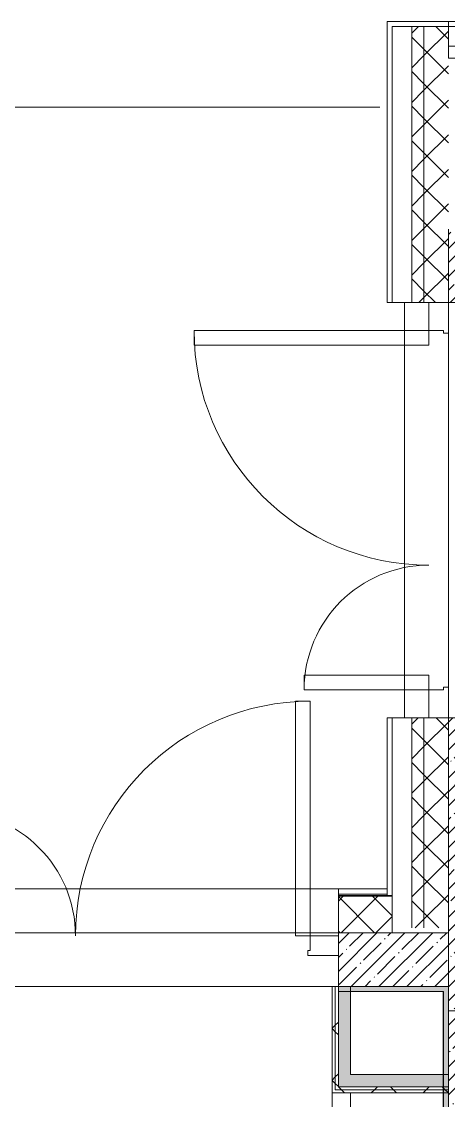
# Model space of a CAD drawing. Header units: millimetres. Extents: x 35881 to 234190, y -8553 to 29063.
# Drawn here: x 40415 to 42160, y 22934 to 27350 of the extents above; entities that cross this region are included whole.
import ezdxf

# ---------------------------------------------------------------- set-up
doc = ezdxf.new("R2010")
doc.units = ezdxf.units.MM
doc.linetypes.add('Осевая', pattern=[3175, 635, -476.25, 1587.5, -476.25])
for name, color, linetype, lineweight in [('A-DOOR', 7, 'Continuous', 9), ('A-DOOR-1', 7, 'Continuous', 13), ('A-DOOR-FRAM', 7, 'Continuous', 13), ('A-WALL', 7, 'Continuous', 9), ('I-WALL', 7, 'Continuous', 9), ('S-COLS', 7, 'Continuous', 9), ('S-STRS-MBND', 7, 'Continuous', 9), ('Оси-2', 7, 'Осевая', 9)]:
    doc.layers.add(name, color=color, linetype=linetype, lineweight=lineweight)
doc.layers.add('A-WALL-1', color=7, linetype='Continuous', lineweight=9, true_color=0x3c3c3c)
doc.layers.add('A-WALL-FNSH-1', color=7, linetype='Continuous', lineweight=9, true_color=0x3c3c3c)
pattern_1 = [(45, (0, 0), (-70.71068, 70.71068), []), (135, (0, 0), (-70.71068, -70.71068), [])]
pattern_2 = [(45, (0, 0), (-57.02463, 57.02463), []), (45, (57.025, 0), (-57.02463, 57.02463), [100.806, -20.161, 3.353, -16.808])]
pattern_3 = [(0, (0, 0), (121.92, 30.48), [10.058, -81.382, 10.058, -81.382, -487.68]), (0, (0, 0), (121.92, 30.48), [-182.88, 10.058, -172.822, 10.058, -81.382, -213.36]), (0, (0, 0), (121.92, 30.48), [-457.2, 10.058, -50.902, 10.058, -142.342]), (120, (45.72, 15.24), (-87.356454, 90.345817), [10.058, -81.382, 10.058, -81.382, -487.68]), (120, (45.72, 15.24), (-87.356454, 90.345817), [-182.88, 10.058, -172.822, 10.058, -81.382, -213.36]), (120, (45.72, 15.24), (-87.356454, 90.345817), [-457.2, 10.058, -50.902, 10.058, -142.342]), (240, (60.96, 76.2), (-34.563546, -120.825817), [10.058, -81.382, 10.058, -81.382, -487.68]), (240, (60.96, 76.2), (-34.563546, -120.825817), [-182.88, 10.058, -172.822, 10.058, -81.382, -213.36]), (240, (60.96, 76.2), (-34.563546, -120.825817), [-457.2, 10.058, -50.902, 10.058, -142.342])]
pattern_4 = [(45, (0, 0), (-106.066, 106.066), []), (135, (0, 0), (-106.066, -106.066), [])]

# ---------------------------------------------------------------- blocks, each defined once
blk = doc.blocks.new('BSC_Колонна _Прямоугольная - 600х600-V20-План размещения напольных электротехнических лючков и розеток 1 этажа в осях 12-23')
at = {"layer": 'S-COLS'}
h = blk.add_hatch(dxfattribs=at)
h.set_pattern_fill('FP_30', color=256, style=0, pattern_type=2)
h.set_pattern_definition([(45, (-42460, -23000), (-57.02463, 57.02463), []), (45, (-42402.975, -23000), (-57.02463, 57.02463), [100.806, -20.161, 3.353, -16.808])])
h.paths.add_polyline_path([(-300, -300), (300, -300), (300, 300), (-300, 300), (-300, -249.4)])
for p, q in [((300, 300), (-300, 300)), ((-300, 300), (-300, -300)), ((300, -300), (300, 300)), ((-300, -300), (300, -300))]:
    blk.add_line(p, q, dxfattribs=at)
blk = doc.blocks.new('110_Дверь_СКБ_2Ст_Наружная - ДН-1_л__ Двухстворчатая 1350 х3200 _ЛК_ в свету с верхним остеклением 2-22448815-План размещения напольных электротехнических лючков и розеток 1 этажа в осях 12-23')
at = {"layer": 'A-DOOR'}
for centre, radius, start, end in [((754.5, -91), 960, 90, 180), ((-715.5, -91), 510, 0, 90)]:
    blk.add_arc(centre, radius, start, end, dxfattribs=at)
at = {"layer": 'A-DOOR-1'}
for p, q in [((754.5, 869), (694.5, 869)), ((694.5, -91), (694.5, 869)), ((754.5, 869), (754.5, -91)), ((-715.5, 419), (-655.5, 419)), ((-715.5, 419), (-715.5, -91)), ((-655.5, -91), (-655.5, 419)), ((-715.5, -91), (-655.5, -91)), ((754.5, -91), (694.5, -91))]:
    blk.add_line(p, q, dxfattribs=at)
at = {"layer": 'A-DOOR-FRAM'}
for p, q in [((-830.5, -91), (-830.5, -171)), ((-830.5, -91), (-715.5, -91)), ((-715.5, -91), (-715.5, -151)), ((754.5, -91), (754.5, -151)), ((754.5, -91), (869.5, -91)), ((869.5, -91), (869.5, -171)), ((-830.5, -171), (-705.5, -171)), ((-705.5, -151), (-715.5, -151)), ((-705.5, -151), (-705.5, -171)), ((744.5, -151), (744.5, -171)), ((754.5, -151), (744.5, -151)), ((744.5, -171), (869.5, -171))]:
    blk.add_line(p, q, dxfattribs=at)
blk = doc.blocks.new('110_Дверь_СКБ_2Ст_Наружная - ДН-1_л__ Двухстворчатая 1350 х3200 _ЛК_ в свету с верхним остеклением EI30-23529464-План размещения напольных электротехнических лючков и розеток 1 этажа в осях 12-23')
at = {"layer": 'A-DOOR'}
for centre, radius, start, end in [((754.5, -45), 960, 90, 180), ((-715.5, -45), 510, 0, 90)]:
    blk.add_arc(centre, radius, start, end, dxfattribs=at)
at = {"layer": 'A-DOOR-1'}
for p, q in [((754.5, 915), (694.5, 915)), ((694.5, -45), (694.5, 915)), ((754.5, 915), (754.5, -45)), ((-715.5, 465), (-655.5, 465)), ((-715.5, 465), (-715.5, -45)), ((-655.5, -45), (-655.5, 465)), ((-715.5, -45), (-655.5, -45)), ((754.5, -45), (694.5, -45))]:
    blk.add_line(p, q, dxfattribs=at)
at = {"layer": 'A-DOOR-FRAM'}
for p, q in [((-830.5, -45), (-830.5, -125)), ((-830.5, -45), (-715.5, -45)), ((-715.5, -45), (-715.5, -105)), ((754.5, -45), (754.5, -105)), ((754.5, -45), (869.5, -45)), ((869.5, -45), (869.5, -125)), ((-830.5, -125), (-705.5, -125)), ((-705.5, -105), (-715.5, -105)), ((-705.5, -105), (-705.5, -125)), ((744.5, -105), (744.5, -125)), ((754.5, -105), (744.5, -105)), ((744.5, -125), (869.5, -125))]:
    blk.add_line(p, q, dxfattribs=at)
blk = doc.blocks.new('Зашивка приборов отопления6 - Зашивка приборов отопления-33276534-План размещения напольных электротехнических лючков и розеток 1 этажа в осях 12-23')
at = {"layer": 'A-WALL'}
for p, q in [((75235, 535), (73684.6, 535)), ((73684.6, 535), (73684.6, 460)), ((73684.6, 460), (73684.6, 80)), ((73684.6, 460), (75235, 460)), ((75235, 460), (73685, 460)), ((73685, 460), (73685, 80))]:
    blk.add_line(p, q, dxfattribs=at)

msp = doc.modelspace()

# ---------------------------------------------------------------- hatches: boundary and pattern name
at = {"layer": 'A-WALL'}
h = msp.add_hatch(dxfattribs=at)
h.set_pattern_fill('FP_17', color=256, style=0, pattern_type=2)
h.set_pattern_definition(pattern_1)
h.paths.add_polyline_path([(42060, 23639.7), (42060, 24500), (42010, 24500), (42010, 23639.7)])
h.paths.add_polyline_path([(42060, 26200), (42060, 27330), (42010, 27330), (42010, 26200)])
h = msp.add_hatch(dxfattribs=at)
h.set_pattern_fill('FP_17', color=256, style=0, pattern_type=2)
h.set_pattern_definition(pattern_1)
h.paths.add_polyline_path([(42060, 23639.7), (42160, 23639.7), (42160, 24500), (42060, 24500), (42060, 23968.4)])
h.paths.add_polyline_path([(42060, 26200), (42160, 26200), (42160, 27330), (42060, 27330), (42060, 26500)])
h = msp.add_hatch(dxfattribs=at)
h.set_pattern_fill('FP_17', color=256, style=0, pattern_type=2)
h.set_pattern_definition(pattern_1)
h.paths.add_polyline_path([(84490.7, 27200), (84490.7, 27250), (80350, 27250), (80350, 27200)])
h.paths.add_polyline_path([(77250, 27200), (77250, 27250), (76350, 27250), (76350, 27200)])
h.paths.add_polyline_path([(74250, 27200), (74250, 27250), (72910, 27250), (72910, 27200), (73176.6, 27200)])
h.paths.add_polyline_path([(70810, 27200), (70810, 27250), (68210, 27250), (68210, 27200)])
h.paths.add_polyline_path([(67110, 27200), (67110, 27250), (66160, 27250), (66160, 27200)])
h.paths.add_polyline_path([(61060, 27200), (61060, 27250), (60005, 27250), (60005, 27200)])
h.paths.add_polyline_path([(57705, 27200), (57705, 27250), (56860, 27250), (56860, 27200)])
h.paths.add_polyline_path([(53860, 27200), (54760, 27200), (54760, 27250), (53860, 27250)])
h.paths.add_polyline_path([(51760, 27200), (51760, 27250), (50860, 27250), (50860, 27200)])
h.paths.add_polyline_path([(48760, 27200), (48760, 27250), (47660, 27250), (47660, 27200)])
h.paths.add_polyline_path([(44560, 27200), (44560, 27250), (42160, 27250), (42160, 27200), (44081, 27200)])
h = msp.add_hatch(dxfattribs=at)
h.set_pattern_fill('FP_17', color=256, style=0, pattern_type=2)
h.set_pattern_definition(pattern_1)
h.paths.add_polyline_path([(41930, 23619.7), (41930, 23769.7), (41710, 23769.7), (41710, 23620), (41910, 23619.7)])
h.paths.add_polyline_path([(40010, 23620), (40010, 23769.7), (39810, 23769.7), (39810, 23620)])
h.paths.add_polyline_path([(38910, 23620), (38910, 23769.7), (38742.7, 23769.7), (38742.7, 23620)])
at = {"layer": 'I-WALL'}
h = msp.add_hatch(dxfattribs=at)
h.set_pattern_fill('FP_1', color=256, style=0, pattern_type=2)
h.set_pattern_definition(pattern_2)
h.paths.add_polyline_path([(42160, 23300), (42380, 23300), (42380, 24500), (42160, 24500), (42160, 23359.5)])
h.paths.add_polyline_path([(42160, 26200), (42380, 26200), (42380, 26500), (42160, 26500)])
h = msp.add_hatch(dxfattribs=at)
h.set_pattern_fill('FP_1', color=256, style=0, pattern_type=2)
h.set_pattern_definition(pattern_2)
h.paths.add_polyline_path([(42140, 23400), (42160, 23400), (42160, 23620), (41710, 23620), (41710, 23400), (41898.8, 23400)])
h.paths.add_polyline_path([(40010, 23400), (40010, 23620), (39810, 23620), (39810, 23400)])
h.paths.add_polyline_path([(38910, 23400), (38910, 23620), (38742.7, 23619.9), (38742.7, 23400)])
h = msp.add_hatch(dxfattribs=at)
h.set_pattern_fill('FP_58', color=256, style=0, pattern_type=2)
h.set_pattern_definition(pattern_3)
h.paths.add_polyline_path([(42140, 23380), (42140, 23400), (41760, 23400), (41760, 23380), (42127, 23380)])
h.paths.add_polyline_path([(38910, 23380), (38910, 23400), (38760, 23400), (38760, 23380), (38807, 23380)])
h.paths.add_polyline_path([(40010, 23380), (40010, 23400), (39810, 23400), (39810, 23380)])
h = msp.add_hatch(dxfattribs=at)
h.set_pattern_fill('FP_60', color=256, style=0, pattern_type=2)
h.set_pattern_definition(pattern_4)
h.paths.add_polyline_path([(41697.5, 22965), (41697.5, 23400), (41685, 23400), (41685, 22965)])
h = msp.add_hatch(dxfattribs=at)
h.set_pattern_fill('FP_60', color=256, style=0, pattern_type=2)
h.set_pattern_definition(pattern_4)
h.paths.add_polyline_path([(41710, 22977.5), (41710, 23400), (41697.5, 23400), (41697.5, 22977.5)])
for points in [[(41710, 22990), (41760, 22990), (41760, 23400), (41710, 23400), (41710, 23359.5)], [(42160, 22990), (42160, 23040), (41760, 23040), (41760, 22990), (41898.8, 22990)]]:
    msp.add_hatch(color=256, dxfattribs=at).paths.add_polyline_path(points)
h = msp.add_hatch(dxfattribs=at)
h.set_pattern_fill('FP_58', color=256, style=0, pattern_type=2)
h.set_pattern_definition(pattern_3)
h.paths.add_polyline_path([(42140, 15220), (42160, 15220), (42160, 23400), (42140, 23400), (42140, 17270.1)])
h = msp.add_hatch(dxfattribs=at)
h.set_pattern_fill('FP_60', color=256, style=0, pattern_type=2)
h.set_pattern_definition(pattern_4)
h.paths.add_polyline_path([(42160, 22965), (42160, 22977.5), (41697.5, 22977.5), (41697.5, 22965), (41898.8, 22965)])
h = msp.add_hatch(dxfattribs=at)
h.set_pattern_fill('FP_60', color=256, style=0, pattern_type=2)
h.set_pattern_definition(pattern_4)
h.paths.add_polyline_path([(41760, 22977.5), (42160, 22977.5), (42160, 22990), (41710, 22990), (41710, 22977.5)])

# ---------------------------------------------------------------- linework, layer by layer
at = {"layer": 'A-WALL'}
for p, q in [((42160, 27350), (42160, 27200)), ((41930, 27330), (42160, 27330)), ((41930, 27330), (41930, 26200)), ((42010, 27330), (42010, 26200)), ((42060, 27330), (42060, 26200)), ((44560, 27330), (42160, 27330)), ((44560, 27250), (42160, 27250)), ((44560, 27200), (42160, 27200)), ((42160, 26500), (42160, 23620)), ((41980, 24500), (41980, 26200)), ((41930, 24500), (41930, 23619.7)), ((42010, 24500), (42010, 23639.7)), ((42060, 24500), (42060, 23639.7)), ((38742.7, 23799.7), (41910, 23799.7)), ((41710, 23799.7), (41710, 23777.7)), ((41930, 23772.7), (41710, 23772.7)), ((41930, 23769.7), (41710, 23769.7)), ((41710, 22990), (41710, 23769.7)), ((41910, 23772.7), (41910, 23777.7)), ((41710, 23619.7), (40010, 23619.7)), ((41910, 23620), (41710, 23620)), ((42160, 23400), (41685, 23400)), ((41697.5, 22977.5), (41697.5, 23400)), ((41760, 23380), (42140, 23380)), ((42140, 15220), (42140, 23380)), ((42160, 22977.5), (41697.5, 22977.5)), ((42160, 22990), (41710, 22990))]:
    msp.add_line(p, q, dxfattribs=at)
at = {"layer": 'A-WALL-1'}
for p, q in [((41930, 26200), (42400, 26200)), ((42400, 24500), (41930, 24500)), ((41910, 23620), (41910, 23619.7)), ((42160, 23620), (41910, 23620)), ((41910, 23619.7), (41930, 23619.7)), ((42160, 23300), (42160, 23620)), ((41685, 23400), (41685, 22965)), ((41760, 23040), (41760, 23400)), ((42160, 23040), (41760, 23040)), ((41685, 22965), (42160, 22965))]:
    msp.add_line(p, q, dxfattribs=at)
at = {"layer": 'A-WALL-FNSH-1'}
for p, q in [((42160, 27350), (41910, 27350)), ((41910, 27350), (41910, 26200)), ((44560, 27350), (42160, 27350)), ((41910, 26200), (41930, 26200)), ((41930, 24500), (41910, 24500)), ((41910, 24500), (41910, 23777.7)), ((41910, 23777.7), (41710, 23777.7)), ((41710, 23777.7), (41710, 23769.7)), ((41930, 23619.7), (42160, 23619.7)), ((41760, 23380), (41710, 23380)), ((41710, 23379), (41760, 23379)), ((42139, 23040), (42139, 22965))]:
    msp.add_line(p, q, dxfattribs=at)
at = {"layer": 'I-WALL'}
for p, q in [((42140, 23379), (41760, 23379)), ((42139, 23040), (42139, 23379)), ((42139, 15220), (42139, 22965))]:
    msp.add_line(p, q, dxfattribs=at)
at = {"layer": 'S-STRS-MBND'}
for p, q in [((42160, 23400), (38760, 23400)), ((42160, 20600), (42160, 23400))]:
    msp.add_line(p, q, dxfattribs=at)
at = {"layer": 'Оси-2'}
msp.add_line((39180.8, 27000), (82200, 27000), dxfattribs=at)

# ---------------------------------------------------------------- block references
at = {"layer": 'A-DOOR', "rotation": 89.9999999999999}
msp.add_blockref('110_Дверь_СКБ_2Ст_Наружная - ДН-1_л__ Двухстворчатая 1350 х3200 _ЛК_ в свету с верхним остеклением EI30-23529464-План размещения напольных электротехнических лючков и розеток 1 этажа в осях 12-23', (42035, 25330.5), dxfattribs=at)
at = {"layer": 'A-DOOR'}
msp.add_blockref('110_Дверь_СКБ_2Ст_Наружная - ДН-1_л__ Двухстворчатая 1350 х3200 _ЛК_ в свету с верхним остеклением 2-22448815-План размещения напольных электротехнических лючков и розеток 1 этажа в осях 12-23', (40840.5, 23698.7), dxfattribs=at)
at = {"layer": 'A-WALL', "rotation": 89.9999999999998}
msp.add_blockref('Зашивка приборов отопления6 - Зашивка приборов отопления-33276534-План размещения напольных электротехнических лючков и розеток 1 этажа в осях 12-23', (42220, -52270), dxfattribs=at)
at = {"layer": 'S-COLS'}
msp.add_blockref('BSC_Колонна _Прямоугольная - 600х600-V20-План размещения напольных электротехнических лючков и розеток 1 этажа в осях 12-23', (42460, 23000), dxfattribs=at)

doc.saveas('drawing.dxf')
